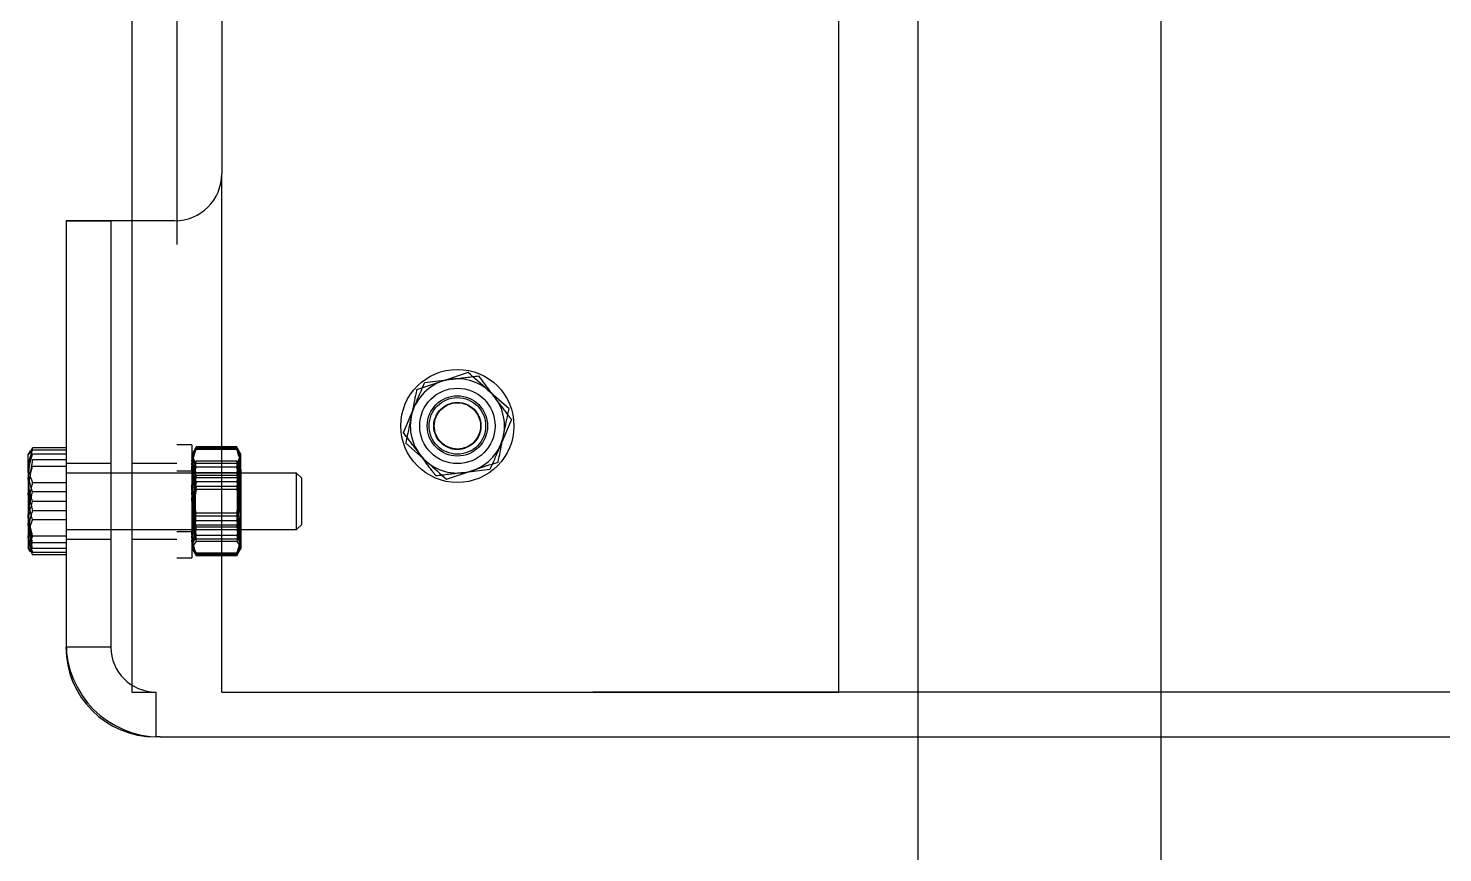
# Model space of a CAD drawing. Header units: metres. Extents: x 0 to 63075, y 0 to 44550.
# Drawn here: x 14089.6 to 14239.7, y 26388.3 to 26475.8 of the extents above; entities that cross this region are included whole.
import ezdxf

# ---------------------------------------------------------------- set-up
doc = ezdxf.new("R2010")
doc.units = ezdxf.units.M
doc.header["$LTSCALE"] = 75
doc.linetypes.add('HIDDEN2', pattern=[4.7625, 3.175, -1.5875])
for name, color, linetype in [('SDM', 7, 'Continuous'), ('SL1', 8, 'Continuous'), ('SL4', 4, 'Continuous'), ('ST1', 7, 'HIDDEN2')]:
    doc.layers.add(name, color=color, linetype=linetype)

# ---------------------------------------------------------------- blocks, each defined once
blk = doc.blocks.new('A$Cf5d57027')
at = {"layer": 'SL1'}
for p, q in [((5924.45, 5550), (5924.45, 3449.75)), ((5924.45, 5550), (5924.45, 3449.75)), ((5950.25, 5550), (5950.25, 3449.75)), ((5950.25, 5550), (5950.25, 3449.75))]:
    blk.add_line(p, q, dxfattribs=at)
blk = doc.blocks.new('A$Ca53c419a')
at = {"layer": 'SL4'}
for p, q in [((19.68, 506.49), (19.31, 506.32)), ((19.31, 506.32), (19.46, 506.35)), ((19.31, 502.76), (19.31, 506.32)), ((19.57, 506.32), (20.08, 506.76)), ((19.57, 502.76), (19.57, 506.32)), ((23.29, 506.76), (20.08, 506.76)), ((20.58, 506.32), (23.29, 506.76)), ((20.58, 502.76), (20.58, 506.32)), ((28.21, 506.76), (23.29, 506.76)), ((26, 502.76), (26, 506.32)), ((28.21, 506.76), (30, 506.76)), ((30.43, 506.32), (29.92, 506.76)), ((30.36, 506.56), (30, 506.76)), ((30.32, 506.49), (30.69, 506.32)), ((30.43, 502.76), (30.43, 506.32)), ((30.69, 502.76), (30.69, 506.32)), ((54.76, 502.76), (9.53, 502.76)), ((9.53, 502.75), (9.53, 502.76)), ((54.76, 502.76), (10, 502.76)), ((54.76, 491.24), (54.76, 502.76)), ((54.76, 502.76), (54.76, 498)), ((54.76, 498), (54.76, 498)), ((1004.76, 495.77), (54.76, 495.77)), ((0.01, 493.24), (0, 493.24)), ((0, 492.76), (0, 209.24)), ((215, 486.24), (59.76, 486.24)), ((31.17, 466.72), (29.26, 464.55)), ((27.34, 462.39), (28.26, 459.65)), ((38.66, 460.09), (37.74, 462.83)), ((34.83, 455.76), (36.74, 457.93))]:
    blk.add_line(p, q, dxfattribs=at)
for centre, radius, start, end in [((10, 492.76), 10, 90, 180), ((9.53, 493.24), 9.53, 90, 180), ((59.76, 491.24), 5, 180, 270), ((33, 461.24), 5, 78.4818, 138.4818), ((33, 461.24), 5, 18.4818, 78.4818), ((33, 461.24), 5, 138.4818, 198.4818), ((33, 461.24), 5, 318.4818, 18.4818), ((33, 461.24), 5, 198.4818, 258.4818), ((33, 461.24), 5, 258.4818, 318.4818)]:
    blk.add_arc(centre, radius, start, end, dxfattribs=at)
for points, knots in [([(20.08, 506.76), (20.09, 506.76), (20.26, 506.76), (20.42, 506.53), (20.58, 506.32)], [0, 0, 0, 0, 0.070201, 1, 1, 1, 1]), ([(23.29, 506.76), (23.35, 506.76), (24.27, 506.76), (25.17, 506.53), (26, 506.32)], [0, 0, 0, 0, 0.0702006, 1, 1, 1, 1]), ([(26, 506.32), (26.56, 506.5), (27.29, 506.74), (28.04, 506.76), (28.21, 506.76)], [0, 0, 0, 0, 0.768151, 1, 1, 1, 1]), ([(28.21, 506.76), (28.8, 506.71), (29.55, 506.63), (30.27, 506.37), (30.43, 506.32)], [0, 0, 0, 0, 0.788999, 1, 1, 1, 1]), ([(34, 466.14), (33.78, 466.18), (32.82, 466.38), (31.89, 466.57), (31.17, 466.72)], [0, 0, 0, 0, 0.231849, 1, 1, 1, 1]), ([(36.83, 465.56), (36.63, 465.6), (35.71, 465.79), (34.75, 465.99), (34, 466.14)], [0, 0, 0, 0, 0.211001, 1, 1, 1, 1]), ([(37.74, 462.83), (37.72, 462.89), (37.41, 463.81), (37.11, 464.72), (36.83, 465.56)], [0, 0, 0, 0, 0.0702006, 1, 1, 1, 1]), ([(29.26, 464.55), (29.21, 464.5), (28.56, 463.77), (27.93, 463.06), (27.34, 462.39)], [0, 0, 0, 0, 0.070201, 1, 1, 1, 1]), ([(28.26, 459.65), (28.28, 459.59), (28.59, 458.67), (28.89, 457.76), (29.17, 456.92)], [0, 0, 0, 0, 0.0702006, 1, 1, 1, 1]), ([(36.74, 457.93), (36.79, 457.98), (37.44, 458.71), (38.07, 459.42), (38.66, 460.09)], [0, 0, 0, 0, 0.070201, 1, 1, 1, 1]), ([(29.17, 456.92), (29.89, 456.77), (30.82, 456.58), (31.78, 456.39), (32, 456.34)], [0, 0, 0, 0, 0.768151, 1, 1, 1, 1]), ([(32, 456.34), (32.76, 456.19), (33.71, 455.99), (34.64, 455.8), (34.83, 455.76)], [0, 0, 0, 0, 0.788999, 1, 1, 1, 1])]:
    blk.add_open_spline(points, degree=3, knots=knots, dxfattribs=at)
at = {"layer": 'ST1'}
for p, q in [((19.46, 506.35), (21.17, 506.76)), ((20, 506.76), (19.64, 506.56)), ((20, 506.32), (22.5, 506.76)), ((20.08, 506.76), (20, 506.76)), ((20, 502.76), (20, 506.32)), ((21.29, 506.32), (20.3, 506.76)), ((21.29, 502.76), (21.29, 506.32)), ((23.03, 502.76), (23.03, 506.32)), ((24, 502.76), (24, 506.32)), ((25, 502.76), (25, 506.32)), ((29.42, 506.32), (26.71, 506.76)), ((26.97, 502.76), (26.97, 506.32)), ((28.71, 502.76), (28.71, 506.32)), ((30.69, 506.32), (28.83, 506.76)), ((29.42, 502.76), (29.42, 506.32)), ((30, 506.76), (29.92, 506.76)), ((30, 502.76), (30, 506.32)), ((9.53, 498), (9.53, 502.76)), ((9.53, 498), (9.53, 502.75)), ((21, 502.76), (21, 498)), ((22, 502.76), (22, 478.32)), ((28, 478.32), (28, 502.76)), ((29, 498), (29, 502.76)), ((54.76, 498), (9.53, 498)), ((54.76, 495.77), (4.76, 495.77)), ((4.76, 495.77), (4.76, 493.24)), ((21, 495.77), (21, 491)), ((29, 491), (29, 495.77)), ((0, 492.76), (0, 493.24)), ((4.76, 493.24), (0, 493.24)), ((4.76, 493.24), (0.01, 493.24)), ((4.76, 208.76), (4.76, 493.24)), ((1004.76, 491), (4.76, 491)), ((19, 491), (19, 489.4)), ((21.8, 491), (21.8, 489.4)), ((28.2, 489.4), (28.2, 491)), ((31, 489.4), (31, 491)), ((30.44, 489.4), (19, 489.4)), ((19.81, 489.2), (19.41, 488.96)), ((19.88, 489.25), (19.49, 488.96)), ((19.77, 489.27), (19.61, 489.18)), ((19.84, 489.31), (19.77, 489.27)), ((20, 489.4), (19.84, 489.31)), ((20.07, 489.25), (20.74, 489.4)), ((20.75, 488.96), (20.12, 489.4)), ((21.37, 488.96), (20.33, 489.4)), ((21.97, 488.96), (20.6, 489.4)), ((22, 489.4), (22.5, 489.05)), ((22.26, 488.96), (25.14, 489.4)), ((22.93, 488.96), (25.78, 489.4)), ((23.44, 488.96), (26.24, 489.4)), ((26.26, 488.96), (23.5, 489.4)), ((23.74, 488.96), (26.5, 489.4)), ((26.56, 488.96), (23.76, 489.4)), ((27.07, 488.96), (24.22, 489.4)), ((27.74, 488.96), (24.86, 489.4)), ((27.5, 489.05), (28, 489.4)), ((28.03, 488.96), (29.4, 489.4)), ((28.63, 488.96), (29.67, 489.4)), ((29.03, 488.96), (29.81, 489.4)), ((30.16, 489.31), (30, 489.4)), ((30.12, 489.25), (30.51, 488.96)), ((30.23, 489.27), (30.16, 489.31)), ((30.19, 489.2), (30.59, 488.96)), ((30.39, 489.18), (30.23, 489.27)), ((31, 489.4), (30.44, 489.4)), ((19.23, 484.65), (19.23, 488.96)), ((19.61, 489.18), (19.24, 488.96)), ((19.64, 489.12), (19.3, 488.96)), ((19.3, 484.65), (19.3, 488.96)), ((19.41, 484.65), (19.41, 488.96)), ((19.49, 484.65), (19.49, 488.96)), ((20.75, 484.65), (20.75, 488.96)), ((20.97, 484.65), (20.97, 488.96)), ((21.37, 484.65), (21.37, 488.96)), ((21.97, 484.65), (21.97, 488.96)), ((22.26, 484.65), (22.26, 488.96)), ((26.69, 489.05), (22.5, 489.05)), ((22.5, 489.05), (22.5, 484.58)), ((22.93, 484.65), (22.93, 488.96)), ((23.44, 484.65), (23.44, 488.96)), ((23.74, 484.65), (23.74, 488.96)), ((26.26, 484.65), (26.26, 488.96)), ((26.56, 484.65), (26.56, 488.96)), ((27.5, 489.05), (26.69, 489.05)), ((27.07, 484.65), (27.07, 488.96)), ((27.5, 484.58), (27.5, 489.05)), ((27.74, 484.65), (27.74, 488.96)), ((28.03, 484.65), (28.03, 488.96)), ((28.63, 484.65), (28.63, 488.96)), ((29.03, 484.65), (29.03, 488.96)), ((29.25, 484.65), (29.25, 488.96)), ((30.36, 489.12), (30.7, 488.96)), ((30.69, 489), (30.39, 489.18)), ((30.51, 484.65), (30.51, 488.96)), ((30.59, 484.65), (30.59, 488.96)), ((30.68, 488.99), (30.77, 488.96)), ((30.7, 484.65), (30.7, 488.96)), ((30.77, 484.65), (30.77, 488.96)), ((4.76, 486.24), (4.76, 420.77)), ((4.76, 486.24), (59.76, 486.24)), ((19.32, 484.62), (19.23, 484.65)), ((19.31, 484.6), (19.61, 484.43)), ((19.61, 484.43), (19.77, 484.34)), ((19.77, 484.34), (19.84, 484.29)), ((19.84, 484.29), (20, 484.2)), ((20.12, 484.2), (20, 484.2)), ((20.75, 484.65), (20.12, 484.2)), ((23.5, 484.2), (20.12, 484.2)), ((21.37, 484.65), (20.33, 484.2)), ((21.97, 484.65), (20.6, 484.2)), ((22.5, 484.58), (22, 484.23)), ((22, 484.23), (27.03, 484.23)), ((22, 484.23), (22, 484.2)), ((22.26, 484.65), (25.14, 484.2)), ((22.5, 484.58), (27.5, 484.58)), ((22.93, 484.65), (25.78, 484.2)), ((23.44, 484.65), (26.24, 484.2)), ((26.26, 484.65), (23.5, 484.2)), ((28.38, 484.2), (23.5, 484.2)), ((23.74, 484.65), (26.5, 484.2)), ((26.56, 484.65), (23.76, 484.2)), ((27.07, 484.65), (24.22, 484.2)), ((27.74, 484.65), (24.86, 484.2)), ((27.03, 484.23), (28, 484.23)), ((28, 484.23), (27.5, 484.58)), ((28, 484.2), (28, 484.23)), ((28.03, 484.65), (29.4, 484.2)), ((28.38, 484.2), (30, 484.2)), ((28.63, 484.65), (29.67, 484.2)), ((29.03, 484.65), (29.81, 484.2)), ((29.88, 484.2), (29.92, 484.2)), ((30, 484.2), (30.16, 484.29)), ((30.12, 484.36), (30.51, 484.65)), ((30.16, 484.29), (30.23, 484.34)), ((30.23, 484.34), (30.39, 484.43)), ((30.39, 484.43), (30.76, 484.64)), ((22, 478.32), (28, 478.32)), ((22, 478.32), (22.55, 477.76)), ((22.55, 477.76), (27.45, 477.76)), ((27.45, 477.76), (28, 478.32)), ((32.31, 466.97), (34.97, 465.84)), ((37.62, 464.7), (37.96, 461.84)), ((28.38, 457.78), (28.04, 460.64)), ((33.69, 455.51), (31.03, 456.64)), ((4.76, 420.77), (215.01, 420.77))]:
    blk.add_line(p, q, dxfattribs=at)
for radius in [6, 4, 3.2, 3, 2.5, 2.45]:
    blk.add_circle((33, 461.24), radius, dxfattribs=at)
blk.add_arc((9.53, 493.24), 4.76, 90, 180, dxfattribs=at)
for points, knots in [([(21.79, 506.76), (21.61, 506.76), (20.86, 506.74), (20.13, 506.5), (19.57, 506.32)], [0, 0, 0, 0, 0.231849, 1, 1, 1, 1]), ([(20.3, 506.76), (20.28, 506.76), (20.07, 506.76), (19.86, 506.62), (19.68, 506.49)], [0, 0, 0, 0, 0.111278, 1, 1, 1, 1]), ([(21.17, 506.76), (21.21, 506.76), (21.84, 506.76), (22.45, 506.53), (23.03, 506.32)], [0, 0, 0, 0, 0.070201, 1, 1, 1, 1]), ([(24.13, 506.76), (23.91, 506.76), (22.95, 506.74), (22.01, 506.5), (21.29, 506.32)], [0, 0, 0, 0, 0.231849, 1, 1, 1, 1]), ([(24, 506.32), (23.85, 506.37), (23.13, 506.63), (22.38, 506.71), (21.79, 506.76)], [0, 0, 0, 0, 0.211001, 1, 1, 1, 1]), ([(22.5, 506.76), (22.56, 506.76), (23.4, 506.76), (24.23, 506.53), (25, 506.32)], [0, 0, 0, 0, 0.070201, 1, 1, 1, 1]), ([(23.03, 506.32), (23.75, 506.5), (24.68, 506.74), (25.65, 506.76), (25.87, 506.76)], [0, 0, 0, 0, 0.768151, 1, 1, 1, 1]), ([(26.71, 506.76), (26.65, 506.76), (25.73, 506.76), (24.83, 506.53), (24, 506.32)], [0, 0, 0, 0, 0.070201, 1, 1, 1, 1]), ([(26.97, 506.32), (26.78, 506.37), (25.85, 506.63), (24.89, 506.71), (24.13, 506.76)], [0, 0, 0, 0, 0.211001, 1, 1, 1, 1]), ([(25, 506.32), (25.63, 506.5), (26.46, 506.74), (27.3, 506.76), (27.5, 506.76)], [0, 0, 0, 0, 0.768151, 1, 1, 1, 1]), ([(25.87, 506.76), (26.63, 506.71), (27.59, 506.63), (28.52, 506.37), (28.71, 506.32)], [0, 0, 0, 0, 0.7889992, 1, 1, 1, 1]), ([(28.83, 506.76), (28.79, 506.76), (28.16, 506.76), (27.55, 506.53), (26.97, 506.32)], [0, 0, 0, 0, 0.070201, 1, 1, 1, 1]), ([(27.5, 506.76), (28.17, 506.71), (29.01, 506.63), (29.83, 506.37), (30, 506.32)], [0, 0, 0, 0, 0.788999, 1, 1, 1, 1]), ([(20.6, 489.4), (20.57, 489.4), (20.1, 489.4), (19.65, 489.17), (19.23, 488.96)], [0, 0, 0, 0, 0.070201, 1, 1, 1, 1]), ([(19.3, 488.96), (19.45, 489.02), (20.04, 489.29), (20.66, 489.35), (21.11, 489.4)], [0, 0, 0, 0, 0.2575513, 1, 1, 1, 1]), ([(19.41, 488.96), (19.57, 489.02), (20.23, 489.29), (20.92, 489.35), (21.42, 489.4)], [0, 0, 0, 0, 0.257551, 1, 1, 1, 1]), ([(19.49, 488.96), (19.67, 489.02), (20.36, 489.29), (21.08, 489.35), (21.62, 489.4)], [0, 0, 0, 0, 0.257551, 1, 1, 1, 1]), ([(20.74, 489.4), (20.88, 489.4), (21.39, 489.37), (21.89, 489.13), (22.26, 488.96)], [0, 0, 0, 0, 0.268634, 1, 1, 1, 1]), ([(23.5, 489.4), (23.44, 489.4), (22.51, 489.4), (21.6, 489.17), (20.75, 488.96)], [0, 0, 0, 0, 0.0702006, 1, 1, 1, 1]), ([(23.76, 489.4), (23.7, 489.4), (22.75, 489.4), (21.83, 489.17), (20.97, 488.96)], [0, 0, 0, 0, 0.070201, 1, 1, 1, 1]), ([(21.11, 489.4), (21.28, 489.4), (21.89, 489.37), (22.49, 489.13), (22.93, 488.96)], [0, 0, 0, 0, 0.268634, 1, 1, 1, 1]), ([(24.22, 489.4), (24.15, 489.4), (23.19, 489.4), (22.25, 489.17), (21.37, 488.96)], [0, 0, 0, 0, 0.070201, 1, 1, 1, 1]), ([(21.42, 489.4), (21.61, 489.4), (22.29, 489.37), (22.95, 489.13), (23.44, 488.96)], [0, 0, 0, 0, 0.2686336, 1, 1, 1, 1]), ([(21.62, 489.4), (21.81, 489.4), (22.53, 489.37), (23.23, 489.13), (23.74, 488.96)], [0, 0, 0, 0, 0.268634, 1, 1, 1, 1]), ([(24.86, 489.4), (24.79, 489.4), (23.81, 489.4), (22.86, 489.17), (21.97, 488.96)], [0, 0, 0, 0, 0.070201, 1, 1, 1, 1]), ([(25.14, 489.4), (25.21, 489.4), (26.19, 489.4), (27.14, 489.17), (28.03, 488.96)], [0, 0, 0, 0, 0.070201, 1, 1, 1, 1]), ([(25.78, 489.4), (25.85, 489.4), (26.81, 489.4), (27.75, 489.17), (28.63, 488.96)], [0, 0, 0, 0, 0.070201, 1, 1, 1, 1]), ([(26.24, 489.4), (26.3, 489.4), (27.25, 489.4), (28.17, 489.17), (29.03, 488.96)], [0, 0, 0, 0, 0.070201, 1, 1, 1, 1]), ([(26.26, 488.96), (26.43, 489.02), (27.13, 489.29), (27.85, 489.35), (28.38, 489.4)], [0, 0, 0, 0, 0.257551, 1, 1, 1, 1]), ([(26.5, 489.4), (26.56, 489.4), (27.49, 489.4), (28.4, 489.17), (29.25, 488.96)], [0, 0, 0, 0, 0.0702006, 1, 1, 1, 1]), ([(26.56, 488.96), (26.73, 489.02), (27.39, 489.29), (28.07, 489.35), (28.58, 489.4)], [0, 0, 0, 0, 0.257551, 1, 1, 1, 1]), ([(27.07, 488.96), (27.23, 489.02), (27.82, 489.29), (28.43, 489.35), (28.89, 489.4)], [0, 0, 0, 0, 0.257551, 1, 1, 1, 1]), ([(27.74, 488.96), (27.87, 489.02), (28.36, 489.29), (28.88, 489.35), (29.26, 489.4)], [0, 0, 0, 0, 0.257551, 1, 1, 1, 1]), ([(28.38, 489.4), (28.58, 489.4), (29.3, 489.37), (30, 489.13), (30.51, 488.96)], [0, 0, 0, 0, 0.2686336, 1, 1, 1, 1]), ([(28.58, 489.4), (28.76, 489.4), (29.44, 489.37), (30.11, 489.13), (30.59, 488.96)], [0, 0, 0, 0, 0.268634, 1, 1, 1, 1]), ([(28.89, 489.4), (29.05, 489.4), (29.67, 489.37), (30.27, 489.13), (30.7, 488.96)], [0, 0, 0, 0, 0.268634, 1, 1, 1, 1]), ([(29.26, 489.4), (29.39, 489.4), (29.91, 489.37), (30.41, 489.13), (30.77, 488.96)], [0, 0, 0, 0, 0.268634, 1, 1, 1, 1]), ([(19.23, 484.65), (19.36, 484.58), (19.85, 484.32), (20.36, 484.25), (20.74, 484.2)], [0, 0, 0, 0, 0.257551, 1, 1, 1, 1]), ([(20.33, 484.2), (20.31, 484.2), (19.96, 484.21), (19.62, 484.44), (19.3, 484.65)], [0, 0, 0, 0, 0.0702006, 1, 1, 1, 1]), ([(19.3, 484.65), (19.45, 484.58), (20.04, 484.32), (20.66, 484.25), (21.11, 484.2)], [0, 0, 0, 0, 0.257551, 1, 1, 1, 1]), ([(20.19, 484.2), (20.17, 484.2), (19.9, 484.21), (19.65, 484.44), (19.41, 484.65)], [0, 0, 0, 0, 0.070201, 1, 1, 1, 1]), ([(19.41, 484.65), (19.57, 484.58), (20.23, 484.32), (20.92, 484.25), (21.42, 484.2)], [0, 0, 0, 0, 0.257551, 1, 1, 1, 1]), ([(20.12, 484.2), (20.1, 484.2), (19.89, 484.21), (19.68, 484.44), (19.49, 484.65)], [0, 0, 0, 0, 0.070201, 1, 1, 1, 1]), ([(19.49, 484.65), (19.67, 484.58), (20.36, 484.32), (21.08, 484.25), (21.62, 484.2)], [0, 0, 0, 0, 0.2575513, 1, 1, 1, 1]), ([(20.74, 484.2), (20.88, 484.21), (21.39, 484.23), (21.89, 484.47), (22.26, 484.65)], [0, 0, 0, 0, 0.268634, 1, 1, 1, 1]), ([(23.5, 484.2), (23.44, 484.2), (22.51, 484.21), (21.6, 484.44), (20.75, 484.65)], [0, 0, 0, 0, 0.0702006, 1, 1, 1, 1]), ([(23.76, 484.2), (23.7, 484.2), (22.75, 484.21), (21.83, 484.44), (20.97, 484.65)], [0, 0, 0, 0, 0.070201, 1, 1, 1, 1]), ([(21.11, 484.2), (21.28, 484.21), (21.89, 484.23), (22.49, 484.47), (22.93, 484.65)], [0, 0, 0, 0, 0.268634, 1, 1, 1, 1]), ([(24.22, 484.2), (24.15, 484.2), (23.19, 484.21), (22.25, 484.44), (21.37, 484.65)], [0, 0, 0, 0, 0.070201, 1, 1, 1, 1]), ([(21.42, 484.2), (21.61, 484.21), (22.29, 484.23), (22.95, 484.47), (23.44, 484.65)], [0, 0, 0, 0, 0.268634, 1, 1, 1, 1]), ([(21.62, 484.2), (21.81, 484.21), (22.53, 484.23), (23.23, 484.47), (23.74, 484.65)], [0, 0, 0, 0, 0.268634, 1, 1, 1, 1]), ([(24.86, 484.2), (24.79, 484.2), (23.81, 484.21), (22.86, 484.44), (21.97, 484.65)], [0, 0, 0, 0, 0.070201, 1, 1, 1, 1]), ([(25.14, 484.2), (25.21, 484.2), (26.19, 484.21), (27.14, 484.44), (28.03, 484.65)], [0, 0, 0, 0, 0.0702006, 1, 1, 1, 1]), ([(25.78, 484.2), (25.85, 484.2), (26.81, 484.21), (27.75, 484.44), (28.63, 484.65)], [0, 0, 0, 0, 0.070201, 1, 1, 1, 1]), ([(26.24, 484.2), (26.3, 484.2), (27.25, 484.21), (28.17, 484.44), (29.03, 484.65)], [0, 0, 0, 0, 0.070201, 1, 1, 1, 1]), ([(26.26, 484.65), (26.43, 484.58), (27.13, 484.32), (27.85, 484.25), (28.38, 484.2)], [0, 0, 0, 0, 0.257551, 1, 1, 1, 1]), ([(26.5, 484.2), (26.56, 484.2), (27.49, 484.21), (28.4, 484.44), (29.25, 484.65)], [0, 0, 0, 0, 0.0702006, 1, 1, 1, 1]), ([(26.56, 484.65), (26.73, 484.58), (27.39, 484.32), (28.07, 484.25), (28.58, 484.2)], [0, 0, 0, 0, 0.257551, 1, 1, 1, 1]), ([(27.07, 484.65), (27.23, 484.58), (27.82, 484.32), (28.43, 484.25), (28.89, 484.2)], [0, 0, 0, 0, 0.257551, 1, 1, 1, 1]), ([(27.74, 484.65), (27.87, 484.58), (28.36, 484.32), (28.88, 484.25), (29.26, 484.2)], [0, 0, 0, 0, 0.257551, 1, 1, 1, 1]), ([(28.38, 484.2), (28.58, 484.21), (29.3, 484.23), (30, 484.47), (30.51, 484.65)], [0, 0, 0, 0, 0.268634, 1, 1, 1, 1]), ([(28.58, 484.2), (28.76, 484.21), (29.44, 484.23), (30.11, 484.47), (30.59, 484.65)], [0, 0, 0, 0, 0.268634, 1, 1, 1, 1]), ([(28.89, 484.2), (29.05, 484.21), (29.67, 484.23), (30.27, 484.47), (30.7, 484.65)], [0, 0, 0, 0, 0.268634, 1, 1, 1, 1]), ([(29.26, 484.2), (29.39, 484.21), (29.91, 484.23), (30.41, 484.47), (30.77, 484.65)], [0, 0, 0, 0, 0.268634, 1, 1, 1, 1]), ([(29.4, 484.2), (29.43, 484.2), (29.49, 484.2), (29.54, 484.22), (29.57, 484.23)], [0, 0, 0, 0, 0.580266, 1, 1, 1, 1]), ([(29.67, 484.2), (29.69, 484.2), (30.04, 484.21), (30.38, 484.44), (30.7, 484.65)], [0, 0, 0, 0, 0.0702006, 1, 1, 1, 1]), ([(29.81, 484.2), (29.83, 484.2), (30.1, 484.21), (30.35, 484.44), (30.59, 484.65)], [0, 0, 0, 0, 0.0702006, 1, 1, 1, 1]), ([(30, 465.24), (30.21, 465.4), (30.99, 465.98), (31.76, 466.56), (32.31, 466.97)], [0, 0, 0, 0, 0.268634, 1, 1, 1, 1]), ([(27.69, 463.51), (27.89, 463.66), (28.64, 464.22), (29.42, 464.81), (30, 465.24)], [0, 0, 0, 0, 0.2575513, 1, 1, 1, 1]), ([(34.97, 465.84), (35.03, 465.81), (35.93, 465.43), (36.8, 465.05), (37.62, 464.7)], [0, 0, 0, 0, 0.070201, 1, 1, 1, 1]), ([(28.04, 460.64), (28.03, 460.71), (27.91, 461.68), (27.8, 462.63), (27.69, 463.51)], [0, 0, 0, 0, 0.070201, 1, 1, 1, 1]), ([(37.96, 461.84), (37.97, 461.77), (38.09, 460.8), (38.2, 459.85), (38.31, 458.97)], [0, 0, 0, 0, 0.070201, 1, 1, 1, 1]), ([(31.03, 456.64), (30.97, 456.67), (30.07, 457.05), (29.2, 457.43), (28.38, 457.78)], [0, 0, 0, 0, 0.070201, 1, 1, 1, 1]), ([(36, 457.24), (36.21, 457.4), (36.99, 457.98), (37.75, 458.55), (38.31, 458.97)], [0, 0, 0, 0, 0.268634, 1, 1, 1, 1]), ([(33.69, 455.51), (33.88, 455.65), (34.63, 456.22), (35.42, 456.8), (36, 457.24)], [0, 0, 0, 0, 0.257551, 1, 1, 1, 1])]:
    blk.add_open_spline(points, degree=3, knots=knots, dxfattribs=at)

msp = doc.modelspace()

# ---------------------------------------------------------------- block references
at = {"layer": 'SDM'}
msp.add_blockref('A$Cf5d57027', (8259.51, 22502.83), dxfattribs=at)
at = {"layer": 'SDM', "rotation": 90}
msp.add_blockref('A$Ca53c419a', (14596.36, 26400.6), dxfattribs=at)

doc.saveas('drawing.dxf')
